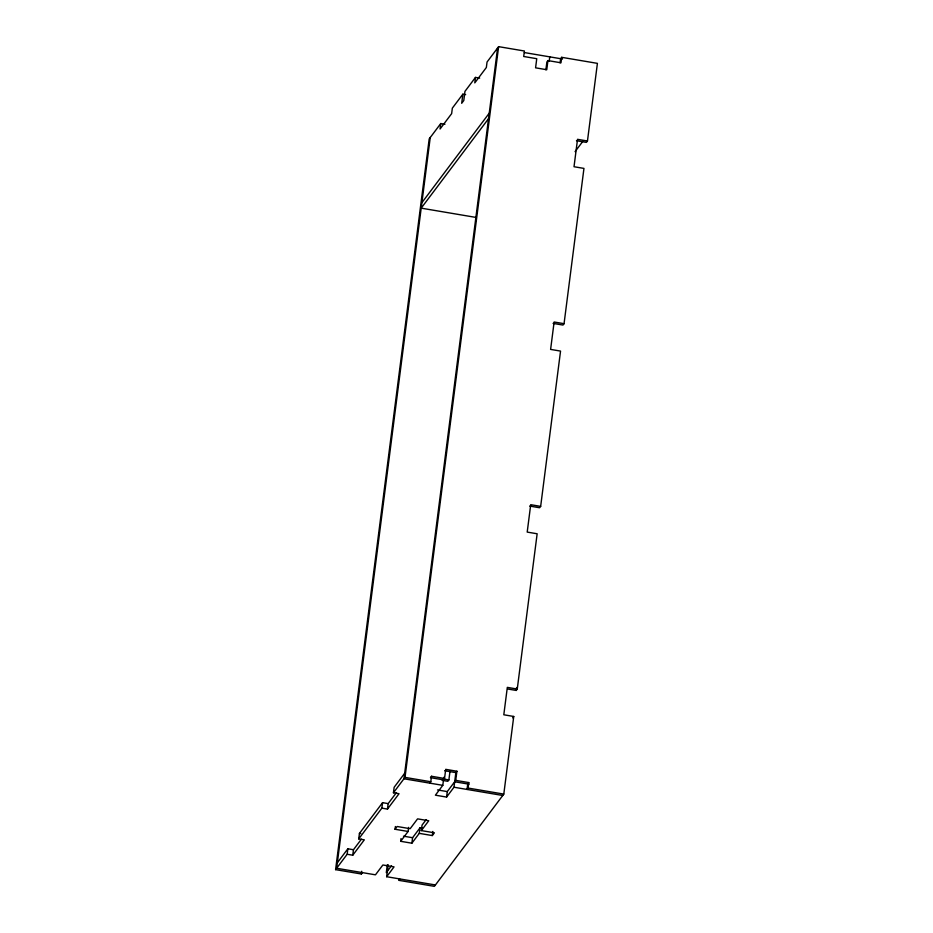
<?xml version="1.0" encoding="UTF-8"?>
<svg xmlns="http://www.w3.org/2000/svg" width="933" height="933" viewBox="0 0 933 933"><rect width="100%" height="100%" fill="white"/><g stroke="black" fill="none" stroke-linecap="round" stroke-linejoin="round"><path stroke-width="1.4" d="M362.412 872.623L361.374 873.999L335.588 869.638L429.203 138.9L440.773 123.529L444.959 124.229M430.241 137.513L336.638 868.261L375.463 874.827L382.868 864.984L394.053 866.874L386.647 876.717L435.419 884.962M335.588 869.638L347.158 854.266L347.857 848.785L353.455 849.73L361.409 839.164M440.773 123.529L440.073 128.999L451.642 113.628L452.342 108.146L462.873 94.163L465.66 94.63M347.158 854.266L352.756 855.211L353.455 849.73M352.756 855.211L364.325 839.84L358.727 838.895L359.438 833.414L382.577 802.66L388.163 803.605L396.432 792.63M361.374 873.999L361.724 871.259M462.873 94.163L461.695 103.295L463.783 100.531L464.949 91.387L475.48 77.404L479.679 78.104M358.727 838.895L381.865 808.141L382.577 802.66M475.48 77.404L474.78 82.885L486.35 67.503L487.049 62.021L498.619 46.65L524.404 51.012L523.705 56.493L536.755 58.697L535.577 67.829L546.761 69.718L547.928 60.587L560.978 62.803L561.678 57.321L597.412 63.362L587.463 141L586.425 142.387L576.477 140.708M381.865 808.141L387.463 809.086L388.163 803.605M387.463 809.086L399.032 793.715L393.434 792.77L394.146 787.289L404.665 773.294M387.312 864.786L386.309 872.623L391.51 865.696M386.647 876.717L388.186 864.716M408.619 827.361L408.094 831.466L395.044 829.262L395.394 826.521M497.581 48.038L403.966 778.775L442.802 785.341L443.84 777.259M393.434 792.77L405.004 777.387L498.619 46.65M422.427 828.294L419.978 827.874L419.279 833.356L411.873 843.199L400.689 841.309L401.038 838.569M411.873 843.199L412.573 837.717L419.978 827.874M419.279 833.356L432.317 835.571L434.405 832.796L421.354 830.592L422.054 825.11L426.171 819.64M429.751 783.137L430.789 781.749L431.501 776.268L444.54 778.484L445.717 769.34L456.902 771.241L455.724 780.373L447.28 791.592L446.58 797.074L435.396 795.184L442.802 785.341M432.317 835.571L432.854 831.455M442.16 780.35L447.84 781.306L448.878 779.918L449.986 771.299M446.58 797.074L453.986 787.23L455.852 772.617L456.902 771.241M545.887 69.8L546.89 61.975L547.928 60.587M549.222 61.111L549.77 56.866M560.115 62.814L560.64 58.697L561.678 57.321M468.774 782.577L467.736 783.965L467.036 789.446L468.074 788.058L468.774 782.577L455.724 780.373M507.692 688.997L516.217 690.443L516.579 687.563M399.697 878.921L398.659 880.309L434.381 886.35L503.797 794.1L513.745 716.462L503.808 714.783L507.319 687.376L517.255 689.055L537.151 533.769L527.203 532.09L530.714 504.695L540.662 506.374L560.546 351.088L550.61 349.409L554.12 322.002L564.057 323.681L583.953 168.406L574.017 166.727L577.527 139.32L587.463 141M421.891 202.671L489.23 113.196M488.53 118.678L421.191 208.152L475.597 217.354M575.078 151.647L582.95 141.186M564.057 323.681L563.019 325.069L553.082 323.389M540.662 506.374L539.612 507.75L529.676 506.071M337.338 862.78L347.857 848.785M431.501 776.268L430.451 777.655L443.502 779.86L444.54 778.484M395.044 829.262L397.131 826.498L410.17 828.702L417.576 818.859L428.76 820.748L421.354 830.592M400.689 841.309L408.094 831.466M516.217 690.443L517.255 689.055M512.707 717.839L513.745 716.462M524.346 52.563L562.482 59.012M444.668 770.728L455.852 772.617M443.198 778.962L448.878 779.918M454.686 781.761L469.031 784.187M405.004 777.387L430.789 781.749M468.074 788.058L503.797 794.1M453.986 787.23L502.759 795.487M437.495 789.936L447.28 791.592M403.488 836.178L412.573 837.717M359.438 833.414L360.826 833.647"/></g></svg>
